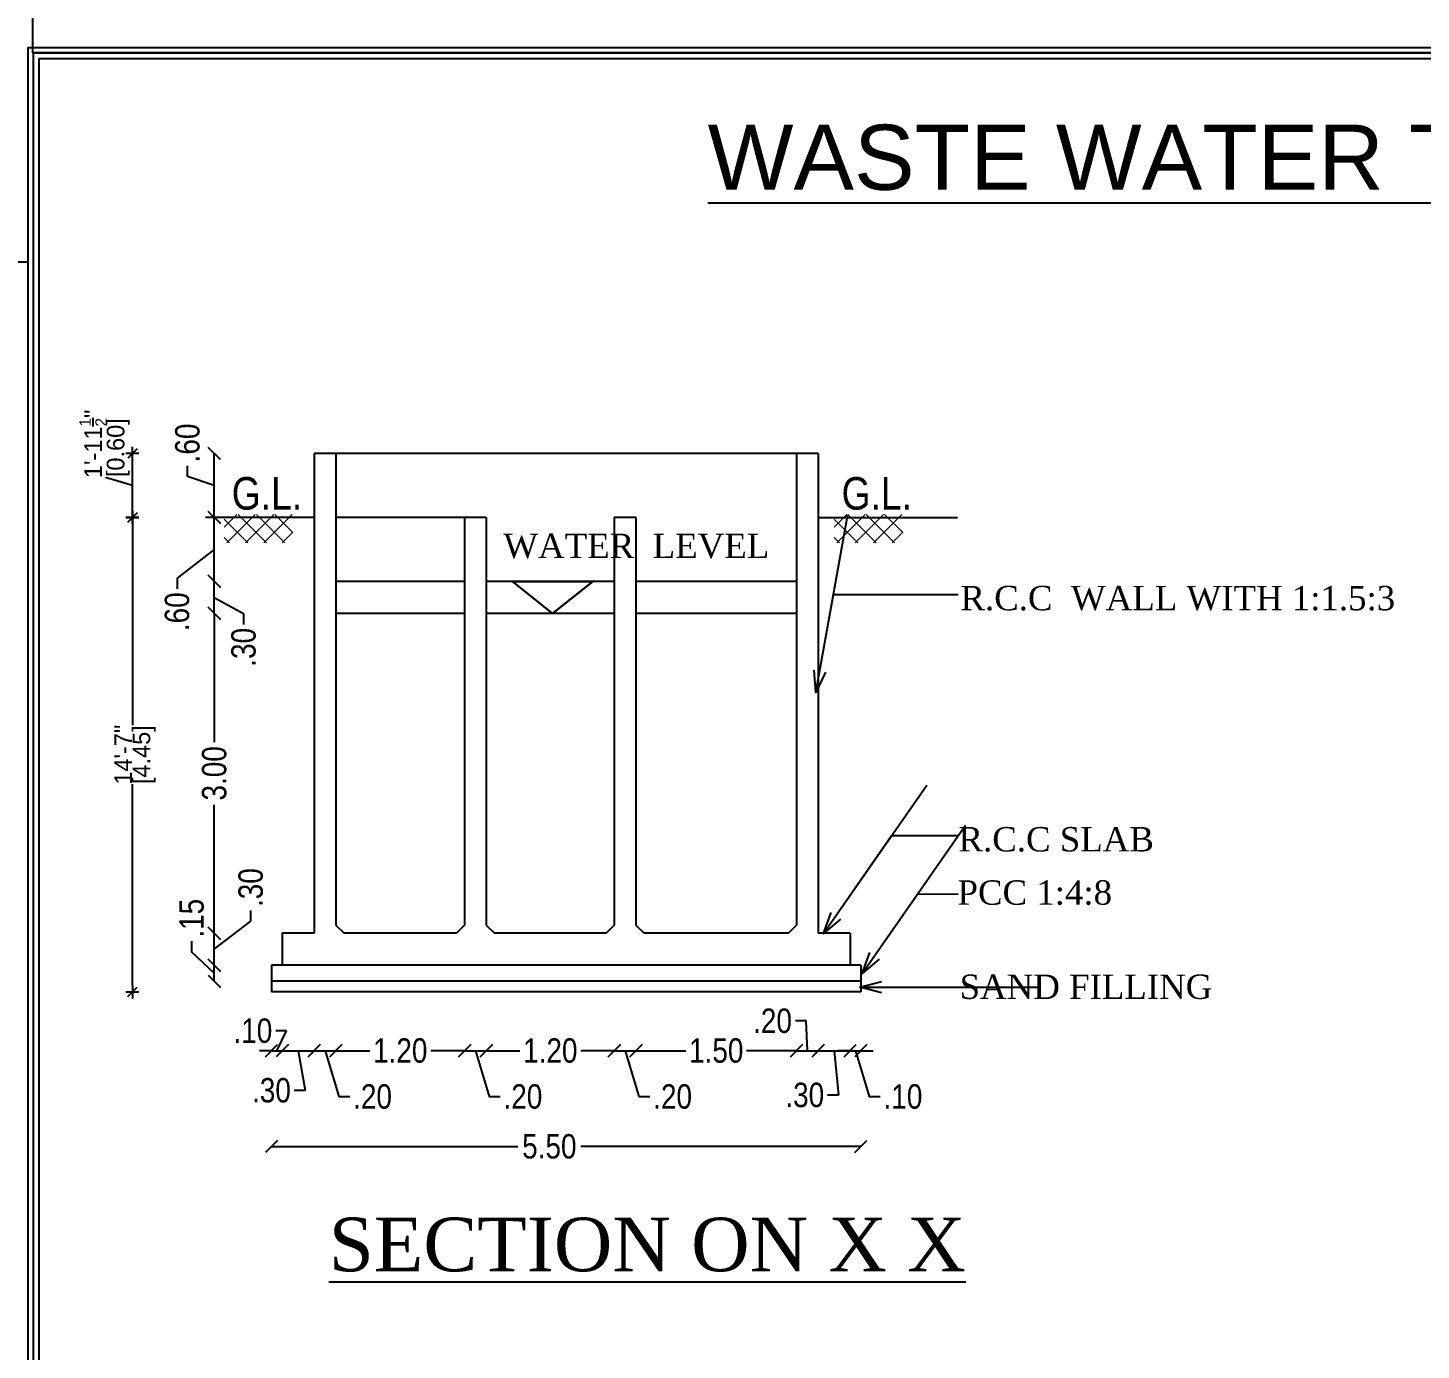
# Model space of a CAD drawing. Header units: metres. Extents: x 605 to 716, y 216 to 296.
# Drawn here: x 625.4 to 633.1, y 223.6 to 230.9 of the extents above; entities that cross this region are included whole.
import ezdxf

# ---------------------------------------------------------------- set-up
doc = ezdxf.new("R2010")
doc.units = ezdxf.units.M
for name, color, linetype in [('1', 1, 'Continuous'), ('Dim', 3, 'Continuous'), ('Layer3', 156, 'Continuous'), ('TEXT', 7, 'Continuous')]:
    doc.layers.add(name, color=color, linetype=linetype)
for name, color, linetype, lineweight in [('grid', 8, 'Continuous', 13), ('JOINERY', 224, 'Continuous', 30), ('wall', 2, 'Continuous', 18)]:
    doc.layers.add(name, color=color, linetype=linetype, lineweight=lineweight)
doc.styles.add('BOUND1', font='times.ttf')
doc.styles.add('HANDWRITE', font='ARIALN.TTF')
doc.styles.get("Standard").update_dxf_attribs({"font": 'arial.ttf'})
doc.styles.add('V4', font='BKANT.TTF')
doc.dimstyles.new('APP', dxfattribs={"dimscale": 0, "dimtxt": 9, "dimasz": 4.5, "dimexe": 0.18, "dimexo": 0.0625, "dimgap": 2, "dimtad": 0, "dimlfac": 0.0254, "dimzin": 4, "dimdsep": 46, "dimtxsty": 'HANDWRITE', "dimblk1": 'OBLIQUE', "dimblk2": 'OBLIQUE', "dimsah": 1, "dimcen": 0.09, "dimse1": 1, "dimse2": 1, "dimadec": 0, "dimazin": 0, "dimtfac": 1, "dimtmove": 0, "dimatfit": 3, "dimldrblk": 'OBLIQUE', "dimfxl": 0, "dimtolj": 1, "dimtzin": 0, "dimarcsym": 0})

# ---------------------------------------------------------------- blocks, each defined once
blk = doc.blocks.new('A$C1A3C141D')
blk.add_lwpolyline([(-662.18, 196.65), (346.84, 196.65), (346.84, -444.23), (-662.18, -444.23)], close=True)
blk = doc.blocks.new('_Oblique')
at = {"color": 0, "linetype": 'ByBlock', "lineweight": -2}
blk.add_line((-0.5, -0.5), (0.5, 0.5), dxfattribs=at)
blk = doc.blocks.new('*D326')
at = {"layer": 'Defpoints', "color": 0}
for p in [(315739.29, -10491.86), (315749.34, -10491.86), (315749.34, -10497.76)]:
    blk.add_point(p, dxfattribs=at)
at = {"layer": 'Dim', "color": 0, "lineweight": -2}
for p, q in [((315730.93, -10486.98), (315730.93, -10482.98)), ((315739.29, -10494.81), (315730.93, -10486.98)), ((315739.29, -10497.76), (315739.29, -10491.86))]:
    blk.add_line(p, q, dxfattribs=at)
at = {"layer": 'Dim', "color": 0, "lineweight": -2, "xscale": 4.5, "yscale": 4.5, "zscale": 4.5}
for p, rotation in [((315739.29, -10491.86), 90), ((315739.29, -10497.76), 270)]:
    blk.add_blockref('_Oblique', p, dxfattribs=dict(at, rotation=rotation))
at = {"layer": 'Dim', "color": 0, "insert": (315730.93, -10474.5), "char_height": 9, "attachment_point": 5, "rotation": 90, "style": 'HANDWRITE'}
blk.add_mtext('\\A1;.15', dxfattribs=at)
blk = doc.blocks.new('*D327')
at = {"layer": 'Defpoints', "color": 0}
for p in [(315739.29, -10480.06), (315753.27, -10480.06), (315749.34, -10491.86)]:
    blk.add_point(p, dxfattribs=at)
at = {"layer": 'Dim', "color": 0, "lineweight": -2}
for p, q in [((315752.75, -10475.64), (315752.75, -10471.64)), ((315739.29, -10485.96), (315752.75, -10475.64)), ((315739.29, -10491.86), (315739.29, -10480.06))]:
    blk.add_line(p, q, dxfattribs=at)
at = {"layer": 'Dim', "color": 0, "lineweight": -2, "xscale": 4.5, "yscale": 4.5, "zscale": 4.5}
for p, rotation in [((315739.29, -10480.06), 90), ((315739.29, -10491.86), 270)]:
    blk.add_blockref('_Oblique', p, dxfattribs=dict(at, rotation=rotation))
at = {"layer": 'Dim', "color": 0, "insert": (315752.75, -10463.2), "char_height": 9, "attachment_point": 5, "rotation": 90, "style": 'HANDWRITE'}
blk.add_mtext('\\A1;.30', dxfattribs=at)
blk = doc.blocks.new('*D328')
at = {"layer": 'Defpoints', "color": 0}
for p in [(315739.29, -10362.02), (315773.08, -10362.02), (315753.27, -10480.06)]:
    blk.add_point(p, dxfattribs=at)
at = {"layer": 'Dim', "color": 0, "lineweight": -2}
for p, q in [((315739.29, -10362.02), (315739.29, -10409.47)), ((315739.29, -10480.06), (315739.29, -10432.62))]:
    blk.add_line(p, q, dxfattribs=at)
at = {"layer": 'Dim', "color": 0, "lineweight": -2, "xscale": 4.5, "yscale": 4.5, "zscale": 4.5}
for p, rotation in [((315739.29, -10362.02), 90), ((315739.29, -10480.06), 270)]:
    blk.add_blockref('_Oblique', p, dxfattribs=dict(at, rotation=rotation))
at = {"layer": 'Dim', "color": 0, "insert": (315739.29, -10421.04), "char_height": 9, "attachment_point": 5, "rotation": 90, "style": 'HANDWRITE'}
blk.add_mtext('\\A1;3.00', dxfattribs=at)
blk = doc.blocks.new('*D329')
at = {"layer": 'Defpoints', "color": 0}
for p in [(315739.29, -10350.22), (315773.08, -10350.22), (315773.08, -10362.02)]:
    blk.add_point(p, dxfattribs=at)
at = {"layer": 'Dim', "color": 0, "lineweight": -2}
for p, q in [((315739.29, -10362.02), (315739.29, -10350.22)), ((315739.29, -10356.12), (315750.1, -10362.1)), ((315750.1, -10362.1), (315750.1, -10366.1))]:
    blk.add_line(p, q, dxfattribs=at)
at = {"layer": 'Dim', "color": 0, "lineweight": -2, "xscale": 4.5, "yscale": 4.5, "zscale": 4.5}
for p, rotation in [((315739.29, -10350.22), 90), ((315739.29, -10362.02), 270)]:
    blk.add_blockref('_Oblique', p, dxfattribs=dict(at, rotation=rotation))
at = {"layer": 'Dim', "color": 0, "insert": (315750.1, -10374.53), "char_height": 9, "attachment_point": 5, "rotation": 90, "style": 'HANDWRITE'}
blk.add_mtext('\\A1;.30', dxfattribs=at)
blk = doc.blocks.new('*D330')
at = {"layer": 'Defpoints', "color": 0}
for p in [(315739.29, -10326.62), (315773.08, -10326.62), (315773.08, -10350.22)]:
    blk.add_point(p, dxfattribs=at)
at = {"layer": 'Dim', "color": 0, "lineweight": -2}
for p, q in [((315739.29, -10350.22), (315739.29, -10326.62)), ((315739.29, -10338.42), (315725.56, -10348.97)), ((315725.56, -10348.97), (315725.56, -10352.97))]:
    blk.add_line(p, q, dxfattribs=at)
at = {"layer": 'Dim', "color": 0, "lineweight": -2, "xscale": 4.5, "yscale": 4.5, "zscale": 4.5}
for p, rotation in [((315739.29, -10326.62), 90), ((315739.29, -10350.22), 270)]:
    blk.add_blockref('_Oblique', p, dxfattribs=dict(at, rotation=rotation))
at = {"layer": 'Dim', "color": 0, "insert": (315725.56, -10361.41), "char_height": 9, "attachment_point": 5, "rotation": 90, "style": 'HANDWRITE'}
blk.add_mtext('\\A1;.60', dxfattribs=at)
blk = doc.blocks.new('*D331')
at = {"layer": 'Defpoints', "color": 0}
for p in [(315739.29, -10303.01), (315773.08, -10303.01), (315773.08, -10326.62)]:
    blk.add_point(p, dxfattribs=at)
at = {"layer": 'Dim', "color": 0, "lineweight": -2}
for p, q in [((315739.29, -10326.62), (315739.29, -10303.01)), ((315729.4, -10311.56), (315729.4, -10307.56)), ((315739.29, -10314.81), (315729.4, -10311.56))]:
    blk.add_line(p, q, dxfattribs=at)
at = {"layer": 'Dim', "color": 0, "lineweight": -2, "xscale": 4.5, "yscale": 4.5, "zscale": 4.5}
for p, rotation in [((315739.29, -10303.01), 90), ((315739.29, -10326.62), 270)]:
    blk.add_blockref('_Oblique', p, dxfattribs=dict(at, rotation=rotation))
at = {"layer": 'Dim', "color": 0, "insert": (315729.4, -10299.13), "char_height": 9, "attachment_point": 5, "rotation": 90, "style": 'HANDWRITE'}
blk.add_mtext('\\A1;.60', dxfattribs=at)
blk = doc.blocks.new('T')
at = {"layer": 'Dim', "color": 4}
for p, q in [((-1, 0), (1, 0)), ((0.71, -0.71), (-0.71, 0.71)), ((0, -1), (0, 1))]:
    blk.add_line(p, q, dxfattribs=at)
blk = doc.blocks.new('*D238')
at = {"layer": 'Defpoints', "color": 0}
for p in [(315709.07, -10326.62), (315776.16, -10326.62), (315760.42, -10501.7)]:
    blk.add_point(p, dxfattribs=at)
at = {"layer": 'Dim', "color": 2, "lineweight": -2}
for p, q in [((315709.07, -10329.02), (315709.07, -10403.26)), ((315709.07, -10499.3), (315709.07, -10425.06))]:
    blk.add_line(p, q, dxfattribs=at)
at = {"layer": 'Dim', "color": 2, "lineweight": -2, "xscale": 2.399999999999999, "yscale": 2.399999999999999, "zscale": 2.399999999999999}
for p, rotation in [((315709.07, -10326.62), 90), ((315709.07, -10501.7), 270)]:
    blk.add_blockref('T', p, dxfattribs=dict(at, rotation=rotation))
at = {"layer": 'Dim', "color": 7, "char_height": 6.5, "attachment_point": 5, "rotation": 90, "style": 'V4'}
for s, insert in [('\\A1;14\'-7"', (315705.66, -10414.16)), ('\\A1;[4.45]', (315713.36, -10414.16))]:
    blk.add_mtext(s, dxfattribs=dict(at, insert=insert))
blk = doc.blocks.new('*D239')
at = {"layer": 'Defpoints', "color": 0}
for p in [(315709.07, -10303.01), (315776.16, -10303.01), (315776.16, -10326.62)]:
    blk.add_point(p, dxfattribs=at)
at = {"layer": 'Dim', "color": 2, "lineweight": -2}
for p, q in [((315709.07, -10324.22), (315709.07, -10305.41)), ((315699.54, -10311.95), (315699.54, -10311.77)), ((315709.07, -10314.81), (315699.54, -10311.95))]:
    blk.add_line(p, q, dxfattribs=at)
at = {"layer": 'Dim', "color": 2, "lineweight": -2, "xscale": 2.399999999999999, "yscale": 2.399999999999999, "zscale": 2.399999999999999}
for p, rotation in [((315709.07, -10303.01), 90), ((315709.07, -10326.62), 270)]:
    blk.add_blockref('T', p, dxfattribs=dict(at, rotation=rotation))
at = {"layer": 'Dim', "color": 7, "char_height": 6.5, "attachment_point": 5, "rotation": 90, "style": 'V4'}
for s, insert in [('\\A1;1\'-11{\\H0.650000x;\\S1/2;}"', (315694.53, -10299.47)), ('\\A1;[0.60]', (315703.83, -10300.87))]:
    blk.add_mtext(s, dxfattribs=dict(at, insert=insert))
blk = doc.blocks.new('*D298')
at = {"layer": 'Defpoints', "color": 0}
for p in [(315760.42, -10491.86), (315764.36, -10491.86), (315764.36, -10523.37)]:
    blk.add_point(p, dxfattribs=at)
at = {"layer": 'grid', "color": 0, "lineweight": -2}
for p, q in [((315765.96, -10516.05), (315761.96, -10516.05)), ((315762.39, -10523.37), (315765.96, -10516.05)), ((315760.42, -10523.37), (315755.92, -10523.37)), ((315760.42, -10523.37), (315764.36, -10523.37)), ((315760.42, -10523.37), (315764.36, -10523.37)), ((315764.36, -10523.37), (315768.86, -10523.37))]:
    blk.add_line(p, q, dxfattribs=at)
at = {"layer": 'grid', "color": 0, "lineweight": -2, "xscale": 4.5, "yscale": 4.5, "zscale": 4.5}
blk.add_blockref('_Oblique', (315760.42, -10523.37), dxfattribs=at)
at = {"layer": 'grid', "color": 0, "lineweight": -2, "xscale": 4.5, "yscale": 4.5, "zscale": 4.5, "rotation": 180}
blk.add_blockref('_Oblique', (315764.36, -10523.37), dxfattribs=at)
at = {"layer": 'grid', "color": 0, "insert": (315753.52, -10516.05), "char_height": 9, "attachment_point": 5, "style": 'HANDWRITE'}
blk.add_mtext('\\A1;.10', dxfattribs=at)
blk = doc.blocks.new('*D299')
at = {"layer": 'Defpoints', "color": 0}
for p in [(315776.16, -10480.06), (315764.36, -10491.86), (315776.16, -10523.37)]:
    blk.add_point(p, dxfattribs=at)
at = {"layer": 'grid', "color": 0, "lineweight": -2}
for p, q in [((315764.36, -10523.37), (315776.16, -10523.37)), ((315770.26, -10523.37), (315772.82, -10538.03)), ((315772.82, -10538.03), (315768.82, -10538.03))]:
    blk.add_line(p, q, dxfattribs=at)
at = {"layer": 'grid', "color": 0, "lineweight": -2, "xscale": 4.5, "yscale": 4.5, "zscale": 4.5, "rotation": 180}
blk.add_blockref('_Oblique', (315764.36, -10523.37), dxfattribs=at)
at = {"layer": 'grid', "color": 0, "lineweight": -2, "xscale": 4.5, "yscale": 4.5, "zscale": 4.5}
blk.add_blockref('_Oblique', (315776.16, -10523.37), dxfattribs=at)
at = {"layer": 'grid', "color": 0, "insert": (315760.38, -10538.03), "char_height": 9, "attachment_point": 5, "style": 'HANDWRITE'}
blk.add_mtext('\\A1;.30', dxfattribs=at)
blk = doc.blocks.new('*D300')
at = {"layer": 'Defpoints', "color": 0}
for p in [(315784.16, -10469.97), (315776.16, -10480.06), (315784.16, -10523.37)]:
    blk.add_point(p, dxfattribs=at)
at = {"layer": 'grid', "color": 0, "lineweight": -2}
for p, q in [((315776.16, -10523.37), (315784.16, -10523.37)), ((315780.16, -10523.37), (315785.25, -10540.33)), ((315785.25, -10540.33), (315789.25, -10540.33))]:
    blk.add_line(p, q, dxfattribs=at)
at = {"layer": 'grid', "color": 0, "lineweight": -2, "xscale": 4.5, "yscale": 4.5, "zscale": 4.5, "rotation": 180}
blk.add_blockref('_Oblique', (315776.16, -10523.37), dxfattribs=at)
at = {"layer": 'grid', "color": 0, "lineweight": -2, "xscale": 4.5, "yscale": 4.5, "zscale": 4.5}
blk.add_blockref('_Oblique', (315784.16, -10523.37), dxfattribs=at)
at = {"layer": 'grid', "color": 0, "insert": (315797.69, -10540.33), "char_height": 9, "attachment_point": 5, "style": 'HANDWRITE'}
blk.add_mtext('\\A1;.20', dxfattribs=at)
blk = doc.blocks.new('*D301')
at = {"layer": 'Defpoints', "color": 0}
for p in [(315784.16, -10469.97), (315831.66, -10517.69), (315831.66, -10523.37)]:
    blk.add_point(p, dxfattribs=at)
at = {"layer": 'grid', "color": 0, "lineweight": -2}
for p, q in [((315784.16, -10523.37), (315796.69, -10523.37)), ((315831.66, -10523.37), (315819.14, -10523.37))]:
    blk.add_line(p, q, dxfattribs=at)
at = {"layer": 'grid', "color": 0, "lineweight": -2, "xscale": 4.5, "yscale": 4.5, "zscale": 4.5, "rotation": 180}
blk.add_blockref('_Oblique', (315784.16, -10523.37), dxfattribs=at)
at = {"layer": 'grid', "color": 0, "lineweight": -2, "xscale": 4.5, "yscale": 4.5, "zscale": 4.5}
blk.add_blockref('_Oblique', (315831.66, -10523.37), dxfattribs=at)
at = {"layer": 'grid', "color": 0, "insert": (315807.91, -10523.37), "char_height": 9, "attachment_point": 5, "style": 'HANDWRITE'}
blk.add_mtext('\\A1;1.20', dxfattribs=at)
blk = doc.blocks.new('*D302')
at = {"layer": 'Defpoints', "color": 0}
for p in [(315831.66, -10517.69), (315839.66, -10517.69), (315839.66, -10523.37)]:
    blk.add_point(p, dxfattribs=at)
at = {"layer": 'grid', "color": 0, "lineweight": -2}
for p, q in [((315831.66, -10523.37), (315839.66, -10523.37)), ((315835.66, -10523.37), (315840.75, -10540.33)), ((315840.75, -10540.33), (315844.75, -10540.33))]:
    blk.add_line(p, q, dxfattribs=at)
at = {"layer": 'grid', "color": 0, "lineweight": -2, "xscale": 4.5, "yscale": 4.5, "zscale": 4.5, "rotation": 180}
blk.add_blockref('_Oblique', (315831.66, -10523.37), dxfattribs=at)
at = {"layer": 'grid', "color": 0, "lineweight": -2, "xscale": 4.5, "yscale": 4.5, "zscale": 4.5}
blk.add_blockref('_Oblique', (315839.66, -10523.37), dxfattribs=at)
at = {"layer": 'grid', "color": 0, "insert": (315853.19, -10540.33), "char_height": 9, "attachment_point": 5, "style": 'HANDWRITE'}
blk.add_mtext('\\A1;.20', dxfattribs=at)
blk = doc.blocks.new('*D303')
at = {"layer": 'Defpoints', "color": 0}
for p in [(315839.66, -10517.69), (315886.91, -10517.69), (315886.91, -10523.37)]:
    blk.add_point(p, dxfattribs=at)
at = {"layer": 'grid', "color": 0, "lineweight": -2}
for p, q in [((315839.66, -10523.37), (315852.06, -10523.37)), ((315886.91, -10523.37), (315874.51, -10523.37))]:
    blk.add_line(p, q, dxfattribs=at)
at = {"layer": 'grid', "color": 0, "lineweight": -2, "xscale": 4.5, "yscale": 4.5, "zscale": 4.5, "rotation": 180}
blk.add_blockref('_Oblique', (315839.66, -10523.37), dxfattribs=at)
at = {"layer": 'grid', "color": 0, "lineweight": -2, "xscale": 4.5, "yscale": 4.5, "zscale": 4.5}
blk.add_blockref('_Oblique', (315886.91, -10523.37), dxfattribs=at)
at = {"layer": 'grid', "color": 0, "insert": (315863.29, -10523.37), "char_height": 9, "attachment_point": 5, "style": 'HANDWRITE'}
blk.add_mtext('\\A1;1.20', dxfattribs=at)
blk = doc.blocks.new('*D304')
at = {"layer": 'Defpoints', "color": 0}
for p in [(315886.91, -10517.69), (315894.91, -10517.69), (315894.91, -10523.37)]:
    blk.add_point(p, dxfattribs=at)
at = {"layer": 'grid', "color": 0, "lineweight": -2}
for p, q in [((315886.91, -10523.37), (315894.91, -10523.37)), ((315890.91, -10523.37), (315896, -10540.33)), ((315896, -10540.33), (315900, -10540.33))]:
    blk.add_line(p, q, dxfattribs=at)
at = {"layer": 'grid', "color": 0, "lineweight": -2, "xscale": 4.5, "yscale": 4.5, "zscale": 4.5, "rotation": 180}
blk.add_blockref('_Oblique', (315886.91, -10523.37), dxfattribs=at)
at = {"layer": 'grid', "color": 0, "lineweight": -2, "xscale": 4.5, "yscale": 4.5, "zscale": 4.5}
blk.add_blockref('_Oblique', (315894.91, -10523.37), dxfattribs=at)
at = {"layer": 'grid', "color": 0, "insert": (315908.44, -10540.33), "char_height": 9, "attachment_point": 5, "style": 'HANDWRITE'}
blk.add_mtext('\\A1;.20', dxfattribs=at)
blk = doc.blocks.new('*D305')
at = {"layer": 'Defpoints', "color": 0}
for p in [(315894.91, -10517.69), (315954.16, -10517.69), (315954.16, -10523.37)]:
    blk.add_point(p, dxfattribs=at)
at = {"layer": 'grid', "color": 0, "lineweight": -2}
for p, q in [((315894.91, -10523.37), (315913.31, -10523.37)), ((315954.16, -10523.37), (315935.76, -10523.37))]:
    blk.add_line(p, q, dxfattribs=at)
at = {"layer": 'grid', "color": 0, "lineweight": -2, "xscale": 4.5, "yscale": 4.5, "zscale": 4.5, "rotation": 180}
blk.add_blockref('_Oblique', (315894.91, -10523.37), dxfattribs=at)
at = {"layer": 'grid', "color": 0, "lineweight": -2, "xscale": 4.5, "yscale": 4.5, "zscale": 4.5}
blk.add_blockref('_Oblique', (315954.16, -10523.37), dxfattribs=at)
at = {"layer": 'grid', "color": 0, "insert": (315924.54, -10523.37), "char_height": 9, "attachment_point": 5, "style": 'HANDWRITE'}
blk.add_mtext('\\A1;1.50', dxfattribs=at)
blk = doc.blocks.new('*D306')
at = {"layer": 'Defpoints', "color": 0}
for p in [(315954.16, -10517.69), (315962.16, -10517.69), (315962.16, -10523.37)]:
    blk.add_point(p, dxfattribs=at)
at = {"layer": 'grid', "color": 0, "lineweight": -2}
for p, q in [((315957.75, -10512.38), (315953.75, -10512.38)), ((315958.16, -10523.37), (315957.75, -10512.38)), ((315954.16, -10523.37), (315962.16, -10523.37))]:
    blk.add_line(p, q, dxfattribs=at)
at = {"layer": 'grid', "color": 0, "lineweight": -2, "xscale": 4.5, "yscale": 4.5, "zscale": 4.5, "rotation": 180}
blk.add_blockref('_Oblique', (315954.16, -10523.37), dxfattribs=at)
at = {"layer": 'grid', "color": 0, "lineweight": -2, "xscale": 4.5, "yscale": 4.5, "zscale": 4.5}
blk.add_blockref('_Oblique', (315962.16, -10523.37), dxfattribs=at)
at = {"layer": 'grid', "color": 0, "insert": (315945.31, -10512.38), "char_height": 9, "attachment_point": 5, "style": 'HANDWRITE'}
blk.add_mtext('\\A1;.20', dxfattribs=at)
blk = doc.blocks.new('*D307')
at = {"layer": 'Defpoints', "color": 0}
for p in [(315962.16, -10517.69), (315973.97, -10517.69), (315973.97, -10523.37)]:
    blk.add_point(p, dxfattribs=at)
at = {"layer": 'grid', "color": 0, "lineweight": -2}
for p, q in [((315962.16, -10523.37), (315973.97, -10523.37)), ((315968.06, -10523.37), (315969.65, -10539.75)), ((315969.65, -10539.75), (315965.65, -10539.75))]:
    blk.add_line(p, q, dxfattribs=at)
at = {"layer": 'grid', "color": 0, "lineweight": -2, "xscale": 4.5, "yscale": 4.5, "zscale": 4.5, "rotation": 180}
blk.add_blockref('_Oblique', (315962.16, -10523.37), dxfattribs=at)
at = {"layer": 'grid', "color": 0, "lineweight": -2, "xscale": 4.5, "yscale": 4.5, "zscale": 4.5}
blk.add_blockref('_Oblique', (315973.97, -10523.37), dxfattribs=at)
at = {"layer": 'grid', "color": 0, "insert": (315957.21, -10539.75), "char_height": 9, "attachment_point": 5, "style": 'HANDWRITE'}
blk.add_mtext('\\A1;.30', dxfattribs=at)
blk = doc.blocks.new('*D308')
at = {"layer": 'Defpoints', "color": 0}
for p in [(315977.9, -10501.7), (315973.97, -10517.69), (315977.9, -10523.37)]:
    blk.add_point(p, dxfattribs=at)
at = {"layer": 'grid', "color": 0, "lineweight": -2}
for p, q in [((315973.97, -10523.37), (315969.47, -10523.37)), ((315973.97, -10523.37), (315977.9, -10523.37)), ((315973.97, -10523.37), (315977.9, -10523.37)), ((315975.93, -10523.37), (315981.02, -10540.33)), ((315977.9, -10523.37), (315982.4, -10523.37)), ((315981.02, -10540.33), (315985.02, -10540.33))]:
    blk.add_line(p, q, dxfattribs=at)
at = {"layer": 'grid', "color": 0, "lineweight": -2, "xscale": 4.5, "yscale": 4.5, "zscale": 4.5}
blk.add_blockref('_Oblique', (315973.97, -10523.37), dxfattribs=at)
at = {"layer": 'grid', "color": 0, "lineweight": -2, "xscale": 4.5, "yscale": 4.5, "zscale": 4.5, "rotation": 180}
blk.add_blockref('_Oblique', (315977.9, -10523.37), dxfattribs=at)
at = {"layer": 'grid', "color": 0, "insert": (315993.46, -10540.33), "char_height": 9, "attachment_point": 5, "style": 'HANDWRITE'}
blk.add_mtext('\\A1;.10', dxfattribs=at)
blk = doc.blocks.new('*D309')
at = {"layer": 'Defpoints', "color": 0}
for p in [(315760.42, -10501.7), (315977.9, -10501.7), (315977.9, -10558.72)]:
    blk.add_point(p, dxfattribs=at)
at = {"layer": 'grid', "color": 0, "lineweight": -2}
for p, q in [((315760.42, -10558.72), (315851.37, -10558.72)), ((315977.9, -10558.72), (315874.51, -10558.72))]:
    blk.add_line(p, q, dxfattribs=at)
at = {"layer": 'grid', "color": 0, "lineweight": -2, "xscale": 4.5, "yscale": 4.5, "zscale": 4.5, "rotation": 180}
blk.add_blockref('_Oblique', (315760.42, -10558.72), dxfattribs=at)
at = {"layer": 'grid', "color": 0, "lineweight": -2, "xscale": 4.5, "yscale": 4.5, "zscale": 4.5}
blk.add_blockref('_Oblique', (315977.9, -10558.72), dxfattribs=at)
at = {"layer": 'grid', "color": 0, "insert": (315862.94, -10558.72), "char_height": 9, "attachment_point": 5, "style": 'HANDWRITE'}
blk.add_mtext('\\A1;5.50', dxfattribs=at)
blk = doc.blocks.new('FVXV')
at = {"layer": 'grid'}
h = blk.add_hatch(dxfattribs=at)
h.set_pattern_fill('NET', color=256, scale=38.4, angle=45, style=0)
h.set_pattern_definition([(45, (314026.887, -11200.8405), (-3.394113, 3.394113), []), (135, (314026.887, -11200.8405), (-3.394113, -3.394113), [])])
h.paths.add_polyline_path([(315768.272, -10325.546), (315742.965, -10325.546), (315742.965, -10336.002), (315768.272, -10336.002)])
h = blk.add_hatch(dxfattribs=at)
h.set_pattern_fill('NET', color=256, scale=38.4, angle=45, style=0)
h.set_pattern_definition([(45, (314251.9696, -11200.8405), (-3.394113, 3.394113), []), (135, (314251.9696, -11200.8405), (-3.394113, -3.394113), [])])
h.paths.add_polyline_path([(315993.355, -10325.546), (315968.047, -10325.546), (315968.047, -10336.002), (315993.355, -10336.002)])
at = {"color": 2}
for points in [[(316681.554, -10153.33), (315670.472, -10153.33), (315670.472, -11096.474), (316681.554, -11096.474)], [(316679.554, -10155.33), (315672.472, -10155.33), (315672.472, -11094.474), (316679.554, -11094.474)], [(316677.554, -10157.33), (315674.472, -10157.33), (315674.472, -11092.474), (316677.554, -11092.474)]]:
    blk.add_lwpolyline(points, close=True, dxfattribs=at)
at = {"layer": 'JOINERY'}
for p, q in [((315864.161, -10350.222), (315849.35, -10350.222)), ((315849.35, -10350.222), (315864.161, -10362.025)), ((315864.161, -10350.222), (315878.972, -10350.222)), ((315878.972, -10350.222), (315864.161, -10362.025))]:
    blk.add_line(p, q, dxfattribs=at)
at = {"layer": 'wall', "lineweight": -2}
for p, q in [((315776.163, -10303.009), (315776.163, -10480.058)), ((315962.163, -10303.009), (315776.163, -10303.009)), ((315784.163, -10303.009), (315784.163, -10477.058)), ((315954.163, -10303.009), (315954.163, -10477.058)), ((315962.163, -10303.009), (315962.163, -10480.058)), ((315776.163, -10326.615), (315735.987, -10326.615)), ((315839.663, -10326.615), (315784.163, -10326.615)), ((315831.663, -10326.615), (315831.663, -10477.058)), ((315839.663, -10326.615), (315839.663, -10477.058)), ((315886.913, -10326.615), (315886.913, -10477.058)), ((315894.913, -10326.615), (315886.913, -10326.615)), ((315894.913, -10326.615), (315894.913, -10477.058)), ((315962.163, -10326.615), (316013.598, -10326.615)), ((315831.663, -10350.222), (315784.163, -10350.222)), ((315886.913, -10350.222), (315839.663, -10350.222)), ((315954.163, -10350.222), (315894.913, -10350.222)), ((315831.663, -10362.025), (315784.163, -10362.025)), ((315886.913, -10362.025), (315839.663, -10362.025)), ((315954.163, -10362.025), (315894.913, -10362.025)), ((315784.163, -10477.058), (315787.163, -10480.058)), ((315831.663, -10477.058), (315828.663, -10480.058)), ((315839.663, -10477.058), (315842.663, -10480.058)), ((315886.913, -10477.058), (315883.913, -10480.058)), ((315894.913, -10477.058), (315897.913, -10480.058)), ((315954.163, -10477.058), (315951.163, -10480.058)), ((315764.359, -10480.058), (315764.359, -10491.861)), ((315776.163, -10480.058), (315764.359, -10480.058)), ((315828.663, -10480.058), (315787.163, -10480.058)), ((315883.913, -10480.058), (315842.663, -10480.058)), ((315951.163, -10480.058), (315897.913, -10480.058)), ((315973.966, -10480.058), (315962.163, -10480.058)), ((315973.966, -10480.058), (315973.966, -10491.861)), ((315760.425, -10491.861), (315760.425, -10501.697)), ((315977.9, -10491.861), (315760.425, -10491.861)), ((315977.9, -10491.861), (315977.9, -10501.697)), ((315977.9, -10497.763), (315760.425, -10497.763)), ((315977.9, -10501.697), (315760.425, -10501.697))]:
    blk.add_line(p, q, dxfattribs=at)
at = {"layer": 'Layer3'}
blk.add_text('%%UWASTE WATER TREATMENT PLANT ', height=24, dxfattribs=at).set_placement((315921.387, -10205.708))
at = {"layer": 'TEXT'}
for s, height, style, p in [('G.L.', 12, 'HANDWRITE', (315745.721, -10323.719)), ('G.L.', 12, 'HANDWRITE', (315970.804, -10323.719)), ('WATER  LEVEL', 9, 'BOUND1', (315845.959, -10341.6)), ('R.C.C  WALL WITH 1:1.5:3', 9, 'BOUND1', (316014.656, -10360.858)), ('R.C.C SLAB', 9, 'BOUND1', (316013.942, -10449.854)), ('PCC 1:4:8', 9, 'BOUND1', (316013.585, -10469.509)), ('SAND FILLING', 9, 'BOUND1', (316014.364, -10504.279)), ('%%USECTION ON X X', 19.8, 'BOUND1', (315781.52, -10604.762))]:
    blk.add_text(s, height=height, dxfattribs=dict(at, style=style)).set_placement(p)
at = {"layer": 'Dim'}
for base, p1, p2, override, picture, middle in [((315709.066, -10303.009), (315776.163, -10326.615), (315776.163, -10303.009), {"dimscale": 1, "dimtmove": 1}, '*D239', (315699.537, -10311.683)), ((315709.066, -10326.615), (315760.425, -10501.697), (315776.163, -10326.615), {"dimscale": 1}, '*D238', (315709.066, -10414.156)), ((315739.294, -10362.025), (315753.273, -10480.058), (315773.076, -10362.025), {"dimscale": 1, "dimtmove": 1}, '*D328', (315739.294, -10421.041))]:
    dim = blk.add_linear_dim(base=base, p1=p1, p2=p2, angle=90, dimstyle='APP', override=override, dxfattribs=at)
    dim.commit()
    dim.dimension.update_dxf_attribs({"geometry": picture, "text_midpoint": middle})
for base, p1, p2, picture, middle in [((315739.294, -10303.009), (315773.076, -10326.615), (315773.076, -10303.009), '*D331', (315729.402, -10305.563)), ((315739.294, -10326.615), (315773.076, -10350.222), (315773.076, -10326.615), '*D330', (315725.562, -10354.971)), ((315739.294, -10350.222), (315773.076, -10362.025), (315773.076, -10350.222), '*D329', (315750.101, -10368.096)), ((315739.294, -10480.058), (315749.339, -10491.861), (315753.273, -10480.058), '*D327', (315752.755, -10469.641)), ((315739.294, -10491.861), (315749.339, -10497.763), (315749.339, -10491.861), '*D326', (315730.928, -10480.979))]:
    dim = blk.add_linear_dim(base=base, p1=p1, p2=p2, angle=90, dimstyle='APP', override={"dimscale": 1, "dimtmove": 1}, dxfattribs=at)
    dim.commit()
    dim.dimension.update_dxf_attribs({"geometry": picture, "text_midpoint": middle, "dimtype": 128})
at = {"layer": 'grid'}
for base, p1, p2, picture, middle in [((315784.163, -10523.368), (315776.163, -10480.058), (315784.163, -10469.973), '*D300', (315791.252, -10540.333)), ((315977.9, -10523.368), (315973.966, -10517.694), (315977.9, -10501.697), '*D308', (315987.023, -10540.333)), ((315839.663, -10523.368), (315831.663, -10517.694), (315839.663, -10517.694), '*D302', (315846.752, -10540.333)), ((315886.913, -10523.368), (315839.663, -10517.694), (315886.913, -10517.694), '*D303', (315863.288, -10523.368)), ((315894.913, -10523.368), (315886.913, -10517.694), (315894.913, -10517.694), '*D304', (315902.002, -10540.333)), ((315954.163, -10523.368), (315894.913, -10517.694), (315954.163, -10517.694), '*D305', (315924.538, -10523.368))]:
    dim = blk.add_linear_dim(base=base, p1=p1, p2=p2, dimstyle='APP', override={"dimscale": 1, "dimtmove": 1, "dimfxl": 0.18}, dxfattribs=at)
    dim.commit()
    dim.dimension.update_dxf_attribs({"geometry": picture, "text_midpoint": middle})
dim = blk.add_linear_dim(base=(315831.663, -10523.368), p1=(315784.163, -10469.973), p2=(315831.663, -10517.694), text='1.20', dimstyle='APP', override={"dimscale": 1, "dimtmove": 1, "dimfxl": 0.18}, dxfattribs=at)
dim.commit()
dim.dimension.update_dxf_attribs({"geometry": '*D301', "text_midpoint": (315807.913, -10523.368)})
for base, p1, p2, picture, middle in [((315776.163, -10523.368), (315764.359, -10491.861), (315776.163, -10480.058), '*D299', (315766.821, -10538.027)), ((315764.359, -10523.368), (315760.425, -10491.861), (315764.359, -10491.861), '*D298', (315759.956, -10516.054)), ((315962.163, -10523.368), (315954.163, -10517.694), (315962.163, -10517.694), '*D306', (315951.75, -10512.383)), ((315973.966, -10523.368), (315962.163, -10517.694), (315973.966, -10517.694), '*D307', (315963.645, -10539.753))]:
    dim = blk.add_linear_dim(base=base, p1=p1, p2=p2, dimstyle='APP', override={"dimscale": 1, "dimtmove": 1, "dimfxl": 0.18}, dxfattribs=at)
    dim.commit()
    dim.dimension.update_dxf_attribs({"geometry": picture, "text_midpoint": middle, "dimtype": 128})
dim = blk.add_linear_dim(base=(315977.9, -10558.72), p1=(315760.425, -10501.697), p2=(315977.9, -10501.697), text='5.50', dimstyle='APP', override={"dimscale": 1, "dimfxl": 0.18}, dxfattribs=at)
dim.commit()
dim.dimension.update_dxf_attribs({"geometry": '*D309', "text_midpoint": (315862.94, -10558.72), "dimtype": 128})
at = {"layer": 'Dim'}
for points in [[(315961.358, -10391.194), (315967.844, -10355.032), (316013.881, -10355.032)], [(315964.082, -10480.19), (315989.259, -10444.028), (316013.881, -10444.028)], [(315978.407, -10494.935), (315998.822, -10465.612), (316013.881, -10465.546)], [(315977.582, -10499.946), (316013.881, -10499.946)]]:
    blk.add_leader(points, dimstyle='APP', override={"dimscale": 1, "dimasz": 8, "dimldrblk": 'Open30'}, dxfattribs=at)

msp = doc.modelspace()

# ---------------------------------------------------------------- linework, layer by layer
at = {"color": 1}
msp.add_lwpolyline([(625.4241, 241.4559), (640.5417, 241.4559), (640.5417, 230.7666), (625.4241, 230.7666)], close=True, dxfattribs=at)

# ---------------------------------------------------------------- block references
at = {"xscale": 0.0149789022267586, "yscale": 0.0149789022267586, "zscale": 0.0149789022267586}
msp.add_blockref('FVXV', (-4103.0003, 382.8795), dxfattribs=at)
at = {"layer": '1', "color": 0, "xscale": 0.0201984694141399, "yscale": 0.0201984694141399, "zscale": 0.0201984694141399}
msp.add_blockref('A$C1A3C141D', (618.3911, 225.6392), dxfattribs=at)

doc.saveas('drawing.dxf')
